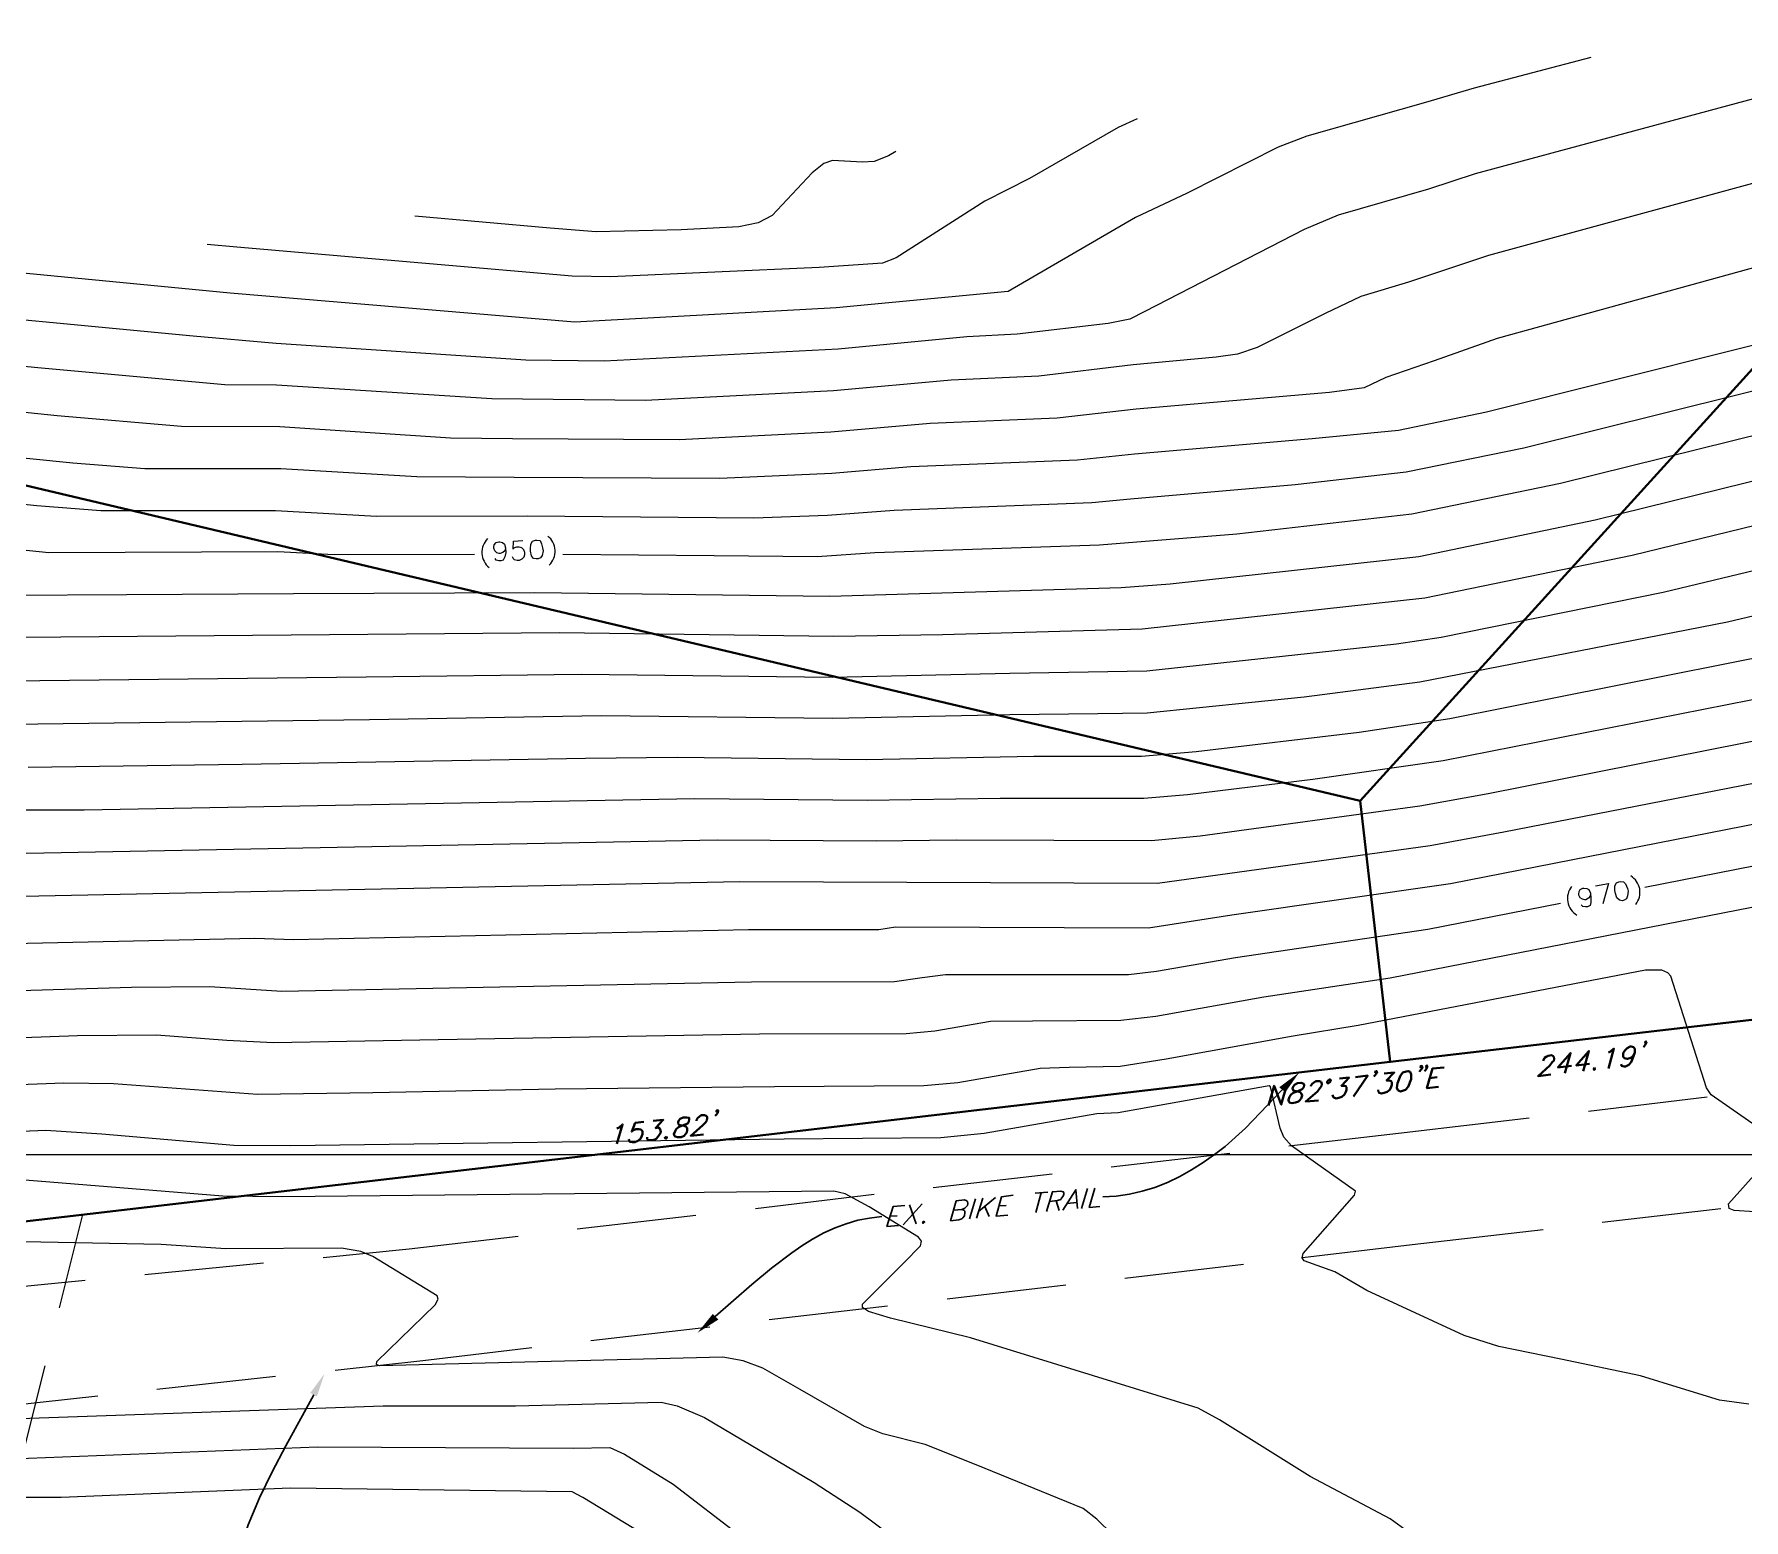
# Model space of a CAD drawing. Header units: feet. Extents: x 7 to 2308, y -319 to 1396.
# Drawn here: x 536.6 to 715.5, y 1148.3 to 1303.7 of the extents above; entities that cross this region are included whole.
import ezdxf

# ---------------------------------------------------------------- set-up
doc = ezdxf.new("R2010")
doc.units = ezdxf.units.FT
doc.header["$MEASUREMENT"] = 0
for name, color, linetype in [('PDF_ANNOT-BNDRY-T20', 7, 'Continuous'), ('PDF_ANNOT-CONST LDR', 7, 'Continuous'), ('PDF_ANNOT-DL-T20', 7, 'Continuous'), ('PDF_X1003BASE$1ELEV_ANNO_COV', 7, 'Continuous'), ('PDF_X1003BASE$ANNOT-BNDRY-T20', 7, 'Continuous'), ('PDF_X1003BASE$PA_PARCEL', 7, 'Continuous'), ('PDF_X1003BASE$PR-SLOPE', 7, 'Continuous')]:
    doc.layers.add(name, color=color, linetype=linetype)
for name, color, linetype, true_color in [('PDF_X1003BASE$CR_CONT_DEF', 7, 'Continuous', 0x979797), ('PDF_X1003BASE$CR_NDX_DEF', 7, 'Continuous', 0x767676), ('PDF_X1003BASE$PR_BLDG_SETBACK', 7, 'Continuous', 0x767676)]:
    doc.layers.add(name, color=color, linetype=linetype, true_color=true_color)
picture_1 = doc.add_image_def('image1.png', size_in_pixel=(1739, 856))

msp = doc.modelspace()

# ---------------------------------------------------------------- hatches: boundary and pattern name
at = {"layer": 'PDF_ANNOT-CONST LDR', "transparency": 33554559}
for points in [[(669, 1195.08), (666.92, 1193.54), (667.56, 1193.01)], [(606.04, 1167.84), (608.22, 1169.23), (607.64, 1169.82)], [(567.01, 1163.58), (565.52, 1161.55), (566.21, 1161.18)]]:
    msp.add_hatch(color=256, dxfattribs=at).paths.add_polyline_path(points)

# ---------------------------------------------------------------- linework, layer by layer
msp.add_lwpolyline([(484.42, 978.37, 0.042256), (513.44, 974.29, 0.076613), (604.74, 980.3, 0.019372), (685.43, 1001.69, 0.337668), (701.05, 1029.34, -0.074067), (703.59, 1086.92, -0.041804), (714.53, 1126.37, 0.087427), (720.09, 1172.04, 0.144316), (716.75, 1181.36, -0.196501)], format="xyb")
at = {"layer": 'PDF_ANNOT-BNDRY-T20', "lineweight": 40}
for points in [[(598.84, 1188.1), (598.89, 1187.94), (598.95, 1187.83), (599.21, 1187.78), (599.48, 1187.78), (599.8, 1187.94), (600.07, 1188.15), (600.22, 1188.47), (600.28, 1188.63), (600.28, 1188.95), (600.12, 1189.11), (599.91, 1189.17), (599.59, 1189.17), (599.27, 1189.01), (599.16, 1188.9), (599.53, 1189.81), (600.44, 1189.91)], [(601.4, 1190.02), (602.46, 1190.13), (601.66, 1189.27), (601.93, 1189.33), (602.09, 1189.22), (602.14, 1189.17), (602.2, 1188.85), (602.14, 1188.69), (601.93, 1188.37), (601.72, 1188.15), (601.4, 1187.99), (601.13, 1187.99), (600.86, 1188.05), (600.76, 1188.15), (600.76, 1188.31)], [(605.93, 1190.02), (605.93, 1190.13), (606.09, 1190.34), (606.2, 1190.45), (606.41, 1190.61), (606.78, 1190.61), (606.94, 1190.55), (607.05, 1190.45), (607.05, 1190.29), (607, 1190.07), (606.89, 1189.86), (606.57, 1189.54), (605.34, 1188.47), (606.68, 1188.58)], [(608.22, 1191.09), (608.17, 1190.87), (608.01, 1190.66), (607.9, 1190.55)], [(597.61, 1189.22), (597.83, 1189.33), (598.2, 1189.65), (597.61, 1187.62)]]:
    msp.add_lwpolyline(points, dxfattribs=at)
for points in [[(604.54, 1190.39), (604.92, 1190.39), (605.18, 1190.34), (605.18, 1190.18), (605.13, 1189.97), (605.02, 1189.75), (604.76, 1189.65), (604.38, 1189.49), (604.06, 1189.38), (603.8, 1189.17), (603.69, 1188.95), (603.58, 1188.63), (603.64, 1188.47), (603.69, 1188.37), (603.96, 1188.31), (604.33, 1188.31), (604.65, 1188.47), (604.76, 1188.58), (604.92, 1188.79), (604.97, 1189.06), (604.97, 1189.27), (604.81, 1189.43), (604.54, 1189.54), (604.22, 1189.59), (604.06, 1189.65), (604.01, 1189.86), (604.06, 1190.02), (604.22, 1190.23)], [(608.06, 1190.98), (608.01, 1191.03), (608.17, 1191.14), (608.22, 1191.09)], [(602.78, 1188.37), (602.84, 1188.26), (602.73, 1188.15), (602.62, 1188.26)]]:
    msp.add_lwpolyline(points, close=True, dxfattribs=at)
at = {"layer": 'PDF_ANNOT-CONST LDR', "lineweight": 30}
for points in [[(667.24, 1193.27), (663.4, 1189.27), (661.27, 1187.35), (660.15, 1186.5), (658.97, 1185.65), (657.75, 1184.9), (656.52, 1184.21), (655.24, 1183.57), (653.91, 1183.04), (652.58, 1182.66), (651.24, 1182.34), (649.86, 1182.13), (648.47, 1182.08)], [(607.9, 1169.55), (611.74, 1172.91), (613.77, 1174.61), (615.9, 1176.21), (616.96, 1176.96), (618.08, 1177.65), (619.26, 1178.29), (620.43, 1178.82), (621.6, 1179.25), (622.83, 1179.62), (624.05, 1179.84), (625.33, 1180)], [(556.51, 1139), (557.15, 1141.93), (558, 1144.87), (559.02, 1147.74), (560.19, 1150.57), (561.52, 1153.29), (562.96, 1156.01), (565.89, 1161.34)]]:
    msp.add_lwpolyline(points, dxfattribs=at)
at = {"layer": 'PDF_ANNOT-DL-T20', "lineweight": 30}
for points in [[(642.55, 1180.53), (643.19, 1182.61), (644.05, 1182.66), (644.31, 1182.61), (644.37, 1182.5), (644.37, 1182.34), (644.31, 1182.13), (644.15, 1181.92), (644.05, 1181.81), (643.73, 1181.7), (642.87, 1181.6)], [(644.26, 1180.69), (645.65, 1182.82), (645.81, 1180.85)], [(646.23, 1180.85), (646.87, 1182.93)], [(648.15, 1181.06), (647.03, 1180.96), (647.62, 1182.98)], [(627.09, 1179.09), (625.87, 1178.98), (626.51, 1181.06), (627.73, 1181.17)], [(627.57, 1179.14), (629.55, 1181.33)], [(628.91, 1179.25), (628.21, 1181.22)], [(634.5, 1179.78), (635.14, 1181.86)], [(635.25, 1179.84), (635.89, 1181.92)], [(635.46, 1180.53), (637.22, 1182.02)], [(636.58, 1180), (636.1, 1181.06)], [(638.5, 1180.16), (637.28, 1180.05), (637.86, 1182.08), (639.09, 1182.24)], [(638.34, 1181.17), (637.6, 1181.12)], [(642.71, 1182.56), (641.38, 1182.45)], [(641.43, 1180.42), (642.02, 1182.5)], [(643.89, 1180.64), (643.57, 1181.65)], [(645.7, 1181.49), (644.74, 1181.38)], [(626.93, 1180.1), (626.19, 1180.05)], [(632.85, 1180.69), (633.7, 1180.74)]]:
    msp.add_lwpolyline(points, dxfattribs=at)
for points in [[(633.92, 1180.69), (634.02, 1180.58), (634.02, 1180.42), (633.97, 1180.1), (633.81, 1179.89), (633.7, 1179.78), (633.38, 1179.68), (632.53, 1179.57), (633.12, 1181.65), (633.97, 1181.76), (634.24, 1181.65), (634.29, 1181.6), (634.34, 1181.38), (634.29, 1181.17), (634.02, 1180.9), (633.7, 1180.74)], [(629.71, 1179.52), (629.81, 1179.41), (629.65, 1179.3), (629.6, 1179.41)]]:
    msp.add_lwpolyline(points, close=True, dxfattribs=at)
at = {"layer": 'PDF_X1003BASE$1ELEV_ANNO_COV', "lineweight": 25}
for points in [[(585.88, 1249.67), (585.67, 1249.51), (585.4, 1249.41), (585.3, 1249.41), (585.03, 1249.46), (584.82, 1249.67), (584.71, 1249.94), (584.71, 1250.05), (584.76, 1250.31), (584.98, 1250.53), (585.24, 1250.63), (585.35, 1250.63), (585.62, 1250.53), (585.83, 1250.37), (585.94, 1249.99)], [(589.08, 1250.79), (589.24, 1250.79), (589.56, 1250.74), (589.72, 1250.42), (589.83, 1249.99), (589.88, 1249.67), (589.78, 1249.19), (589.62, 1248.93), (589.35, 1248.82), (589.14, 1248.82), (588.87, 1248.87), (588.66, 1249.14), (588.55, 1249.62), (588.55, 1249.89), (588.6, 1250.37), (588.76, 1250.69)], [(702.47, 1215.02), (702.63, 1215.08), (702.95, 1215.02), (703.17, 1214.81), (703.38, 1214.33), (703.43, 1214.06), (703.38, 1213.58), (703.27, 1213.26), (703.01, 1213.1), (702.79, 1213.05), (702.53, 1213.1), (702.26, 1213.37), (702.1, 1213.8), (702.05, 1214.12), (702.05, 1214.6), (702.21, 1214.92)], [(699.44, 1213.53), (699.28, 1213.32), (699.01, 1213.16), (698.9, 1213.16), (698.64, 1213.21), (698.42, 1213.37), (698.26, 1213.64), (698.26, 1213.74), (698.32, 1214.01), (698.42, 1214.22), (698.69, 1214.38), (698.8, 1214.38), (699.12, 1214.33), (699.33, 1214.22), (699.49, 1213.85)]]:
    msp.add_lwpolyline(points, close=True, dxfattribs=at)
for points in [[(586.63, 1249.09), (586.74, 1248.87), (586.84, 1248.77), (587.16, 1248.71), (587.43, 1248.71), (587.7, 1248.82), (587.91, 1249.03), (587.96, 1249.3), (587.96, 1249.51), (587.86, 1249.78), (587.64, 1249.99), (587.38, 1250.05), (587.11, 1250.05), (586.79, 1249.94), (586.74, 1249.83), (586.79, 1250.69), (587.75, 1250.74)], [(585.94, 1249.99), (585.99, 1249.51), (585.88, 1249.03), (585.72, 1248.71), (585.46, 1248.61), (585.24, 1248.61), (584.98, 1248.71), (584.87, 1248.87)], [(700.02, 1214.6), (701.36, 1214.86), (700.77, 1212.73)], [(699.49, 1213.85), (699.54, 1213.37), (699.54, 1212.89), (699.44, 1212.57), (699.17, 1212.41), (698.96, 1212.41), (698.69, 1212.46), (698.53, 1212.62)]]:
    msp.add_lwpolyline(points, dxfattribs=at)
for centre, radius, start, end in [((585.55, 1249.51), 2.07, 135.6339, 230.3917), ((589.11, 1249.63), 2.03, 314.3214, 51.7042), ((702.64, 1213.93), 2.03, 321.6793, 58.57), ((699.11, 1213.29), 2.03, 141.7929, 238.4565)]:
    msp.add_arc(centre, radius, start, end, dxfattribs=at)
at = {"layer": 'PDF_X1003BASE$ANNOT-BNDRY-T20', "lineweight": 40}
for points in [[(697.52, 1195.78), (696.08, 1195.62), (697.41, 1197.11), (696.82, 1195.03)], [(699.38, 1195.99), (698, 1195.83), (699.33, 1197.32), (698.74, 1195.24)], [(701.36, 1197.16), (701.57, 1197.27), (701.94, 1197.59), (701.36, 1195.51)], [(704.13, 1197.16), (703.97, 1196.68), (703.75, 1196.15), (703.49, 1195.88), (703.17, 1195.72), (703.01, 1195.72), (702.74, 1195.78), (702.69, 1195.94)], [(705.35, 1198.28), (705.3, 1198.07), (705.14, 1197.86), (705.03, 1197.75)], [(677.15, 1195.14), (677.1, 1194.98), (676.94, 1194.76), (676.83, 1194.66)], [(681.9, 1195.67), (681.84, 1195.46), (681.68, 1195.3), (681.58, 1195.14)], [(682.43, 1195.72), (682.38, 1195.56), (682.27, 1195.35), (682.11, 1195.24)], [(683.6, 1193.59), (682.38, 1193.43), (682.96, 1195.51), (684.19, 1195.62)], [(694.53, 1196.31), (694.69, 1196.63), (694.85, 1196.74), (695.06, 1196.84), (695.44, 1196.9), (695.6, 1196.79), (695.65, 1196.74), (695.7, 1196.52), (695.65, 1196.31), (695.49, 1196.15), (695.22, 1195.83), (694, 1194.71), (695.33, 1194.87)], [(665.8, 1191.62), (666.38, 1193.7), (667.13, 1191.73), (667.72, 1193.8)], [(670.22, 1193.65), (670.22, 1193.7), (670.38, 1193.91), (670.49, 1194.02), (670.75, 1194.18), (671.13, 1194.18), (671.29, 1194.12), (671.34, 1194.02), (671.39, 1193.86), (671.34, 1193.65), (671.18, 1193.43), (670.91, 1193.11), (669.69, 1192.05), (671.02, 1192.15)], [(673.21, 1194.44), (674.22, 1194.55), (673.42, 1193.7), (673.74, 1193.7), (673.9, 1193.65), (673.95, 1193.54), (673.95, 1193.27), (673.9, 1193.06), (673.74, 1192.79), (673.47, 1192.53), (673.15, 1192.42), (672.89, 1192.37), (672.62, 1192.47), (672.57, 1192.53), (672.51, 1192.74)], [(674.91, 1194.6), (676.19, 1194.76), (674.7, 1192.58)], [(677.9, 1194.98), (678.96, 1195.08), (678.16, 1194.23), (678.43, 1194.23), (678.64, 1194.18), (678.7, 1194.07), (678.7, 1193.8), (678.64, 1193.59), (678.48, 1193.27), (678.22, 1193.06), (677.9, 1192.95), (677.63, 1192.9), (677.37, 1192.95), (677.31, 1193.06), (677.26, 1193.27)], [(683.44, 1194.6), (682.64, 1194.5)]]:
    msp.add_lwpolyline(points, dxfattribs=at)
for points in [[(703.97, 1196.84), (703.7, 1196.63), (703.38, 1196.52), (703.33, 1196.52), (703.06, 1196.58), (702.9, 1196.74), (702.9, 1197.06), (702.95, 1197.16), (703.11, 1197.43), (703.33, 1197.64), (703.65, 1197.8), (703.75, 1197.8), (704.02, 1197.75), (704.13, 1197.54), (704.13, 1197.16)], [(705.25, 1198.18), (705.19, 1198.23), (705.3, 1198.34), (705.35, 1198.28)], [(677.05, 1195.03), (676.94, 1195.14), (677.1, 1195.24), (677.15, 1195.14)], [(680.19, 1195.19), (680.4, 1195.24), (680.62, 1195.14), (680.72, 1194.87), (680.72, 1194.39), (680.4, 1193.59), (680.14, 1193.27), (679.82, 1193.17), (679.6, 1193.11), (679.34, 1193.22), (679.23, 1193.49), (679.28, 1193.96), (679.6, 1194.76), (679.87, 1195.08)], [(681.79, 1195.56), (681.68, 1195.67), (681.84, 1195.78), (681.9, 1195.67)], [(682.32, 1195.62), (682.27, 1195.72), (682.38, 1195.83), (682.43, 1195.72)], [(699.92, 1195.56), (699.97, 1195.46), (699.86, 1195.35), (699.81, 1195.46)], [(668.84, 1193.96), (669.21, 1194.02), (669.48, 1193.91), (669.53, 1193.75), (669.48, 1193.54), (669.32, 1193.33), (669.1, 1193.22), (668.68, 1193.06), (668.36, 1192.95), (668.14, 1192.74), (667.98, 1192.53), (667.88, 1192.21), (667.93, 1192.05), (667.98, 1191.94), (668.25, 1191.89), (668.62, 1191.94), (668.94, 1192.05), (669.05, 1192.15), (669.21, 1192.37), (669.32, 1192.69), (669.26, 1192.85), (669.1, 1193.01), (668.89, 1193.11), (668.52, 1193.17), (668.36, 1193.22), (668.3, 1193.43), (668.36, 1193.59), (668.52, 1193.8)]]:
    msp.add_lwpolyline(points, close=True, dxfattribs=at)
for points, knots in [([(672.04, 1193.96), (672.02, 1193.96), (672.01, 1193.96), (671.98, 1193.96), (671.97, 1193.96), (671.95, 1193.98), (671.94, 1193.98), (671.93, 1194), (671.93, 1194.01), (671.92, 1194.03), (671.92, 1194.05), (671.92, 1194.08), (671.93, 1194.1), (671.93, 1194.12)], [0, 0, 0, 0, 0.001927062, 0.001927062, 0.003338195, 0.003338195, 0.004549923, 0.004549923, 0.005823502, 0.005823502, 0.007562503, 0.007562503, 0.0097157, 0.0097157, 0.0097157, 0.0097157]), ([(671.93, 1194.12), (671.95, 1194.15), (671.97, 1194.18), (672.01, 1194.24), (672.05, 1194.27), (672.1, 1194.31), (672.11, 1194.32), (672.15, 1194.33), (672.17, 1194.34), (672.18, 1194.34)], [0, 0, 0, 0, 0.00342882, 0.00342882, 0.00730023, 0.00730023, 0.00914533, 0.00914533, 0.01085066, 0.01085066, 0.01085066, 0.01085066]), ([(672.29, 1194.19), (672.28, 1194.15), (672.26, 1194.12), (672.21, 1194.06), (672.18, 1194.03), (672.13, 1194), (672.11, 1193.99), (672.08, 1193.97), (672.06, 1193.96), (672.04, 1193.96)], [0, 0, 0, 0, 0.00342882, 0.00342882, 0.00730023, 0.00730023, 0.00914533, 0.00914533, 0.01085066, 0.01085066, 0.01085066, 0.01085066]), ([(672.18, 1194.34), (672.2, 1194.35), (672.22, 1194.35), (672.25, 1194.34), (672.26, 1194.34), (672.28, 1194.33), (672.29, 1194.32), (672.3, 1194.3), (672.3, 1194.29), (672.31, 1194.27), (672.31, 1194.25), (672.3, 1194.22), (672.3, 1194.2), (672.29, 1194.19)], [0, 0, 0, 0, 0.001927456, 0.001927456, 0.003338469, 0.003338469, 0.004549927, 0.004549927, 0.00582286, 0.00582286, 0.007560798, 0.007560798, 0.009714608, 0.009714608, 0.009714608, 0.009714608])]:
    msp.add_open_spline(points, degree=3, knots=knots, dxfattribs=at)
at = {"layer": 'PDF_X1003BASE$CR_CONT_DEF', "lineweight": 25}
for points in [[(699.52, 1301.29), (687.33, 1298.08), (682.22, 1296.59), (669.8, 1293.07), (666.81, 1291.9), (657.27, 1287.1), (651.88, 1284.54), (638.56, 1276.81), (620.54, 1275.1), (593.19, 1273.61), (557.15, 1276.65), (533.65, 1278.9)], [(652.04, 1294.88), (650.07, 1293.98), (640.79, 1288.64), (636.1, 1286.25), (626.83, 1280.33), (625.39, 1279.79), (618.78, 1279.32), (596.92, 1278.36), (592.92, 1278.41), (557.84, 1281.45), (554.73, 1281.74)], [(726.04, 1290.72), (688.83, 1280.59), (680.46, 1277.77), (675.45, 1276.28), (671.71, 1274.52), (664.62, 1270.95), (662.55, 1270.25), (660.31, 1269.93), (651.62, 1269.13), (641.75, 1267.96), (632.58, 1267.53), (620.27, 1266.41), (600.6, 1265.4), (584.5, 1265.56), (562, 1267), (556.56, 1267.05), (537, 1268.81), (499.57, 1272.49), (490.59, 1273.08)], [(626.8, 1291.47), (626.03, 1290.99), (624.53, 1290.4), (623.31, 1290.35), (620.16, 1290.51), (619.26, 1290.19), (618.03, 1289.23), (613.87, 1284.75), (612.38, 1284.01), (610.35, 1283.58), (604.33, 1283.26), (595.43, 1283.05), (590.63, 1283.42), (576.47, 1284.68)], [(726.68, 1282.09), (689.73, 1271.9), (683.12, 1269.56), (678.06, 1267.8), (675.82, 1266.73), (672.19, 1266.25), (651.94, 1264.49), (643.67, 1263.54), (630.4, 1263), (620, 1262.1), (604.12, 1261.3), (586.68, 1261.4), (580.18, 1261.46), (562.32, 1262.63), (552.03, 1262.68), (539.02, 1263.8), (502.99, 1267.53), (500.16, 1268.23), (491.31, 1268.87), (474.31, 1269.99), (473.92, 1270.09)], [(728.12, 1274.09), (688.61, 1264.17), (679.39, 1262.26), (670.38, 1261.4), (651.78, 1259.8), (645.81, 1259.16), (628.37, 1258.47), (620.11, 1257.78), (608.38, 1257.24), (586.84, 1257.35), (576.66, 1257.4), (562.43, 1258.26), (548.19, 1258.26), (540.68, 1258.84), (526.44, 1260.28), (503.47, 1262.74), (501.17, 1263.32), (498.24, 1264.12), (493.66, 1264.55), (476.97, 1265.67), (474.63, 1266.04), (469.61, 1267.59), (465.96, 1268.46)], [(457.6, 1266.76), (468.12, 1264.28), (475.8, 1261.94), (478.73, 1261.4), (492.11, 1260.5), (496.32, 1260.02), (501.01, 1258.63), (503.63, 1257.99), (521.59, 1256.02), (536.89, 1254.42), (543.61, 1253.89), (561.89, 1253.89), (572.45, 1253.3), (588.23, 1253.35), (611.95, 1253.14), (619.63, 1253.41), (626.61, 1253.94), (647.3, 1254.74), (651.35, 1255.11), (668.57, 1256.6), (680.19, 1257.94), (692.51, 1260.44), (729.93, 1269.77)], [(533.91, 1245.04), (546.27, 1245.09), (563.76, 1245.2), (589.03, 1245.3), (619.9, 1244.93), (650.39, 1245.84), (655.51, 1246.21), (681.52, 1249.09), (699.97, 1252.93), (734.19, 1261.35)], [(735.58, 1256.92), (703.86, 1249.19), (682.16, 1244.72), (652.58, 1241.46), (631.68, 1240.88), (620.32, 1240.72), (591.59, 1241.09), (531.35, 1240.56)], [(737.77, 1252.66), (707.11, 1245.3), (683.87, 1240.61), (679.18, 1239.92), (653.06, 1237.09), (638.72, 1236.83), (620.16, 1236.4), (593.88, 1236.72), (571.38, 1236.45), (534.12, 1236.03)], [(738.94, 1248.18), (713.83, 1242.21), (681.63, 1235.92), (669.53, 1234.37), (653.11, 1232.67), (647.94, 1232.62), (638.72, 1232.51), (620.22, 1232.14), (595.96, 1232.4), (571.7, 1231.98), (534.33, 1231.5)], [(721.24, 1235.01), (684.08, 1227.71), (670.43, 1225.74), (657.32, 1224.14), (652.74, 1223.77), (637.7, 1223.77), (623.79, 1223.55), (605.77, 1223.71), (541.85, 1222.54), (532.2, 1222.54), (510.72, 1223.29), (507.41, 1223.61), (505.44, 1224.57), (504.27, 1224.99), (503.2, 1225.15), (496.8, 1223.61), (493.76, 1223.07), (473.72, 1222.22), (447.81, 1222.43), (422.06, 1221.53)], [(723.27, 1231.07), (688.77, 1224.25), (681.63, 1222.97), (658.65, 1219.82), (653.54, 1219.34), (633.12, 1219.39), (624.75, 1219.29), (608.11, 1219.39), (535.83, 1218.01), (523.72, 1218.27), (516.31, 1218.43), (504.64, 1217.58), (501.87, 1217.85), (494.88, 1218.27), (474.31, 1217.53), (446.74, 1217.85), (426.49, 1217.15)], [(718.15, 1225.63), (690.43, 1220.25), (682.7, 1218.81), (654.18, 1214.86), (610.46, 1215.02), (533.69, 1213.48), (503.2, 1211.5), (475.74, 1212.68), (445.09, 1213.21), (430.59, 1212.78), (423.61, 1212.62)], [(717.4, 1221.21), (684.83, 1214.81), (661.96, 1211.56), (653.22, 1210.17), (626.77, 1210.28), (625.01, 1210.01), (611.37, 1210.01), (563.76, 1208.95), (559.71, 1209.11), (532.73, 1208.52), (504.37, 1206.76), (499.63, 1206.71), (473.13, 1207.77), (438.11, 1208.41), (425.37, 1208.09)], [(716.39, 1212.36), (678.54, 1204.95), (665.32, 1202.97), (654.02, 1200.95), (650.34, 1200.52), (641.11, 1200.47), (636.69, 1200.42), (630.88, 1199.4), (627.89, 1199.14), (612.54, 1199.08), (578.9, 1198.5), (561.68, 1198.18), (556.78, 1198.44), (549.42, 1198.98), (541.16, 1198.92), (524.9, 1198.34), (503.95, 1197.16), (491.2, 1197.16), (481.61, 1197.48), (464.23, 1198.12), (431.5, 1198.66), (423.77, 1199.03)], [(718.79, 1188.1), (712.12, 1192.74), (711.64, 1193.49), (707.91, 1205.16), (707.59, 1205.53), (706.95, 1205.8), (705.25, 1205.8), (675.18, 1199.99), (668.36, 1198.87), (655.08, 1196.47), (650.28, 1195.72), (644.95, 1195.62), (641.91, 1195.51), (633.28, 1194.02), (629.71, 1193.7), (614.09, 1193.59), (591.16, 1193.33), (572.08, 1192.95), (559.98, 1192.79), (544.94, 1193.91), (539.72, 1193.96), (521.06, 1193.27)], [(716.07, 1160.38), (712.98, 1160.81), (709.03, 1162.03), (704.71, 1163.36), (696.4, 1165.07), (689.89, 1166.4), (686.27, 1167.58), (676.09, 1172.27), (672.73, 1174.24), (669.53, 1175.36), (669.32, 1175.68), (669.42, 1176.16), (674.81, 1182.24), (674.91, 1182.66), (668.2, 1187.41), (667.4, 1188.31), (667.02, 1189.27), (666.01, 1193.59), (665.85, 1193.7), (650.07, 1190.87), (647.83, 1190.77), (636.05, 1188.69), (631.52, 1188.26), (615.1, 1188.1), (563.44, 1187.41), (557.52, 1187.46), (543.72, 1188.63), (537.85, 1189.01), (519.19, 1188.26)], [(723.05, 1180.1), (714.52, 1180.64), (713.99, 1180.85), (713.94, 1181.33), (719, 1186.98)], [(681.58, 1146.15), (678.54, 1148.38), (670.17, 1152.81), (660.68, 1158.73), (658.44, 1159.95), (634.61, 1167.31), (626.24, 1169.39), (623.95, 1170.08), (623.31, 1170.51), (623.31, 1170.83), (627.68, 1175.2), (629.39, 1176.96), (629.49, 1177.44), (629.17, 1177.87), (624, 1181.01), (621.5, 1182.4), (620.32, 1182.66), (562.64, 1182.08), (556.35, 1182.13), (534.81, 1183.89)], [(414.49, 1174.99), (450.69, 1172.96), (465.72, 1172.43), (492.64, 1170.83), (518.82, 1170.83), (520.05, 1170.67), (521.86, 1169.66), (527.78, 1166.03), (528.1, 1165.55), (527.94, 1164.96), (526.02, 1163.1), (521.81, 1158.89), (522.28, 1158.62), (524.15, 1158.51), (573.14, 1160.22), (587, 1160.22), (602.25, 1160.59), (603.9, 1160.22), (606.78, 1158.99), (618.24, 1152.17), (623.04, 1149.08), (627.79, 1145.51)], [(413.16, 1169.76), (453.19, 1167.58), (463.8, 1167.04), (476.44, 1166.19), (477.24, 1165.55), (482.04, 1161.29), (482.3, 1160.54), (482.2, 1159.74), (480.81, 1157.87), (477.98, 1154.09), (478.89, 1153.88), (484.7, 1153.72), (498.08, 1153.56), (516.95, 1154.2), (536.04, 1154.73), (543.13, 1154.99), (566.27, 1155.9), (593.08, 1155.79), (596.87, 1155.85), (598.41, 1155.15), (603.48, 1152.01), (610.57, 1146.57)], [(616, 1137.24), (594.04, 1150.62), (592.92, 1151.21), (563.44, 1151.58), (539.45, 1150.62), (534.33, 1150.62), (519.78, 1150.2), (514.98, 1150.14), (499.09, 1149.66), (445.41, 1150.52), (442.91, 1150.62), (442.16, 1150.94), (442.05, 1151.21), (445.68, 1156.11), (446.26, 1157.02), (446.21, 1157.55), (441.52, 1161.82), (440.4, 1162.57), (439.17, 1162.99), (411.08, 1164.64)]]:
    msp.add_lwpolyline(points, dxfattribs=at)
at = {"layer": 'PDF_X1003BASE$CR_NDX_DEF', "lineweight": 25}
for points in [[(730.41, 1300.69), (687.44, 1289.12), (682.54, 1287.52), (673.1, 1284.81), (669.53, 1283.31), (652.84, 1274.73), (651.3, 1273.93), (649, 1273.45), (639.51, 1272.33), (634.24, 1272.06), (620.75, 1270.79), (596.28, 1269.51), (588.07, 1269.61), (561.95, 1271.37), (553.26, 1272.12), (520.95, 1275.21), (512.4, 1276.03)], [(582.69, 1249.3), (568.03, 1249.25), (562.11, 1249.57), (538.17, 1249.46), (526.98, 1250.63), (503.68, 1253.25), (500.8, 1253.94), (494.4, 1255.91), (491.31, 1256.39), (479.8, 1257.24), (476.7, 1257.88), (467, 1260.87), (451.06, 1264.65), (449.53, 1265.11)], [(732.28, 1265.61), (696.34, 1256.71), (680.78, 1253.51), (662.49, 1251.43), (648.1, 1250.26), (624.59, 1249.46), (618.56, 1249.03), (607.8, 1249.14), (591.96, 1249.3)], [(535.99, 1227.02), (558.38, 1227.34), (594.31, 1227.98), (603.9, 1228.08), (623.68, 1227.82), (641.22, 1228.19), (652.52, 1228.19), (658.23, 1228.67), (675.29, 1230.7), (684.78, 1232.14), (719.16, 1238.96)], [(705.19, 1214.49), (716.71, 1216.73)], [(696.34, 1212.78), (682.48, 1210.06), (662.33, 1207.08), (654.07, 1205.64), (651.14, 1205.32), (632, 1205.32), (629.55, 1205), (626.67, 1204.57), (611.69, 1204.52), (562.53, 1203.56), (555.02, 1204.04), (546.81, 1203.99), (529.22, 1203.45), (503.79, 1201.96), (495.36, 1201.96), (469.72, 1202.92), (437.31, 1203.51)], [(652.74, 1143.53), (647.83, 1148.33), (646.39, 1149.45), (635.2, 1154.04), (629.87, 1156.17), (625.44, 1157.29), (623.52, 1158.03), (616.8, 1161.93), (612.86, 1164.16), (610.83, 1164.91), (608.7, 1165.28), (572.77, 1164.38), (572.45, 1164.54), (572.5, 1164.86), (578.58, 1170.77), (578.9, 1171.36), (578.79, 1171.73), (572.08, 1175.84), (570.8, 1176.37), (568.77, 1176.69), (556.67, 1176.64), (549.9, 1177.07), (526.5, 1177.55)]]:
    msp.add_lwpolyline(points, dxfattribs=at)
at = {"layer": 'PDF_X1003BASE$PA_PARCEL', "lineweight": 40}
for points in [[(770.02, 1327.72), (675.39, 1223.5), (476.23, 1270.56)], [(768.47, 1239.87), (767.99, 1206.6), (678.54, 1196.2), (675.39, 1223.5)]]:
    msp.add_lwpolyline(points, dxfattribs=at)
msp.add_lwpolyline([(678.54, 1196.2), (525.75, 1178.34), (377.17, 1160.97, 0.146399), (293.48, 1124.66, -0.118762), (232.49, 1097.69, -0.092778), (179.71, 1098.22), (6.88, 1132.76)], format="xyb", dxfattribs=at)
at = {"layer": 'PDF_X1003BASE$PR-SLOPE', "lineweight": 25}
for points in [[(699.28, 1191.03), (711.7, 1192.53)], [(667.93, 1187.41), (679.39, 1188.74), (693.09, 1190.34)], [(649.32, 1185.22), (661.75, 1186.66)], [(630.72, 1183.04), (643.14, 1184.48)], [(612.11, 1180.85), (624.53, 1182.34)], [(700.72, 1179.41), (713.14, 1180.85)], [(593.45, 1178.72), (605.88, 1180.16)], [(566.85, 1175.73), (575.86, 1176.64), (587.27, 1177.97)], [(669.37, 1175.73), (680.83, 1177.07), (694.53, 1178.66)], [(560.62, 1175.15), (548.19, 1173.92)], [(650.76, 1173.55), (663.18, 1175.04)], [(541.96, 1173.33), (529.54, 1172.11)], [(632.16, 1171.41), (644.58, 1172.85)], [(613.55, 1169.23), (625.92, 1170.67)], [(594.89, 1167.04), (607.32, 1168.48)], [(568.13, 1163.95), (577.3, 1164.96), (588.71, 1166.3)], [(561.89, 1163.26), (549.47, 1161.93)], [(543.29, 1161.23), (530.87, 1159.85)]]:
    msp.add_lwpolyline(points, dxfattribs=at)
at = {"layer": 'PDF_X1003BASE$PR_BLDG_SETBACK', "lineweight": 25}
for points in [[(541.69, 1180.21), (539.24, 1170.45)], [(537.75, 1164.38), (534.71, 1152.28)]]:
    msp.add_lwpolyline(points, dxfattribs=at)

# ---------------------------------------------------------------- pictures from other files: only their frames are drawn
at = {"transparency": 33554559}
image = msp.add_image(picture_1, insert=(324.53, 954.99), size_in_units=(470.31, 231.51), dxfattribs=at)
image.dxf.flags = 7

doc.saveas('drawing.dxf')
